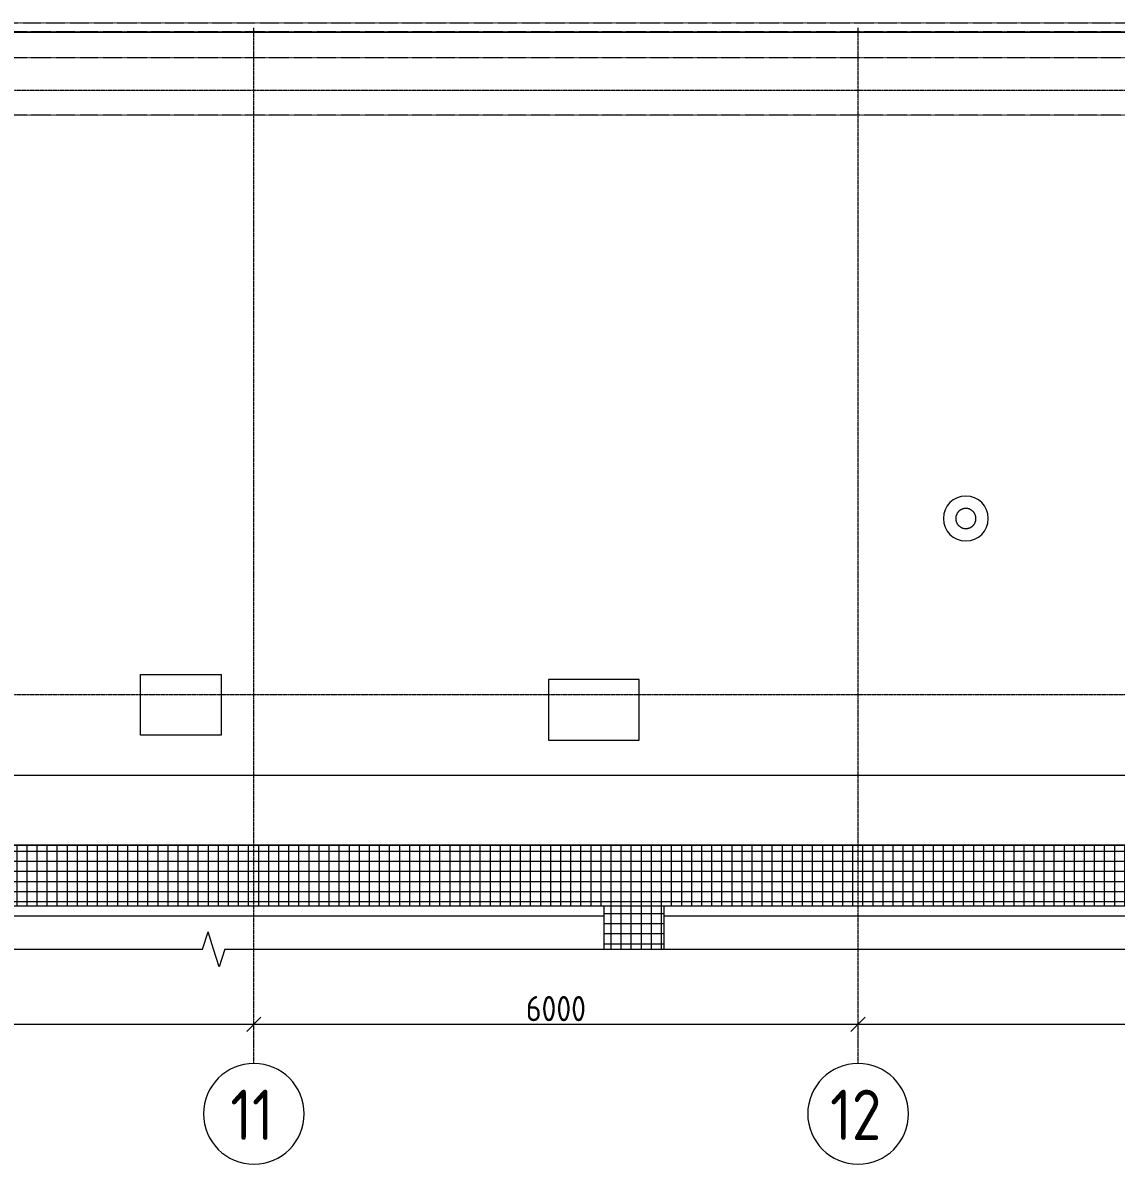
# Model space of a CAD drawing. Header units: millimetres. Extents: x -56773 to 221258, y -262288 to 26541.
# Drawn here: x 94533 to 105390, y -251571 to -240236 of the extents above; entities that cross this region are included whole.
import ezdxf

# ---------------------------------------------------------------- set-up
doc = ezdxf.new("R2010")
doc.units = ezdxf.units.MM
doc.linetypes.add('ADSK_Линия сетки', pattern=[25, 20, -2.5, 0, -2.5])
doc.linetypes.add('ADSK_Невидимые', pattern=[5, 3, -2])
for name, color, linetype, lineweight in [('Аннотация', 7, 'Continuous', 20), ('Обобщенные модели', 7, 'ADSK_Невидимые', 18), ('Оборудование', 7, 'Continuous', 18), ('Оси', 7, 'Continuous', 9), ('Перекрытие', 7, 'Continuous', 18), ('Размеры', 7, 'Continuous', 9), ('Узлы', 7, 'Continuous', 18)]:
    doc.layers.add(name, color=color, linetype=linetype, lineweight=lineweight)
doc.styles.add('GOST Common', font='', dxfattribs={"width": 0.9, "height": 500})
doc.styles.add('GOST Common_2', font='', dxfattribs={"width": 0.9, "height": 250})
doc.styles.get('GOST Common').set_extended_font_data('GOST Common')
doc.styles.get('GOST Common_2').set_extended_font_data('GOST Common')
doc.dimstyles.new('ADSK_Основной_2_5_мм', dxfattribs={"dimscale": 304.8, "dimtxt": 251.428749, "dimasz": 0.463911, "dimexe": 0.492126, "dimexo": 0.984252, "dimgap": 0.098425, "dimtad": 1, "dimrnd": 0.01, "dimdsep": 46, "dimtxsty": 'GOST Common_2', "dimblk1": 'OBLIQUE', "dimblk2": 'OBLIQUE', "dimsah": 1, "dimcen": 0.09, "dimdle": 0.492126, "dimazin": 2, "dimtfac": 1, "dimtdec": 4, "dimtix": 1, "dimtmove": 0, "dimatfit": 3, "dimfxl": 1, "dimtvp": 1, "dimtolj": 1, "dimtzin": 0, "dimlwd": 20, "dimlwe": 20, "dimarcsym": 2})

# ---------------------------------------------------------------- blocks, each defined once
blk = doc.blocks.new('Обобщенные модели 10 - Обобщенные модели 10-1218172-План выхода на кровлю_')
at = {"layer": 'Обобщенные модели'}
for p, q in [((25445, 9984), (26945, 9984)), ((26945, 9982), (26945, 9984)), ((28645, 9984), (30145, 9984)), ((28645, 9984), (28645, 9982)), ((30145, 9982), (30145, 9984)), ((31445, 9984), (32945, 9984)), ((31445, 9984), (31445, 9982)), ((32945, 9982), (32945, 9984)), ((34650, 9984), (36150, 9984)), ((34650, 9984), (34650, 9982)), ((36150, 9982), (36150, 9984))]:
    blk.add_line(p, q, dxfattribs=at)
blk = doc.blocks.new('Обобщенные модели 13 - Обобщенные модели 1-3016844-План выхода на кровлю_')
at = {"layer": 'Обобщенные модели'}
for p, q in [((41617, 9987), (12983, 9987)), ((13073, 10077), (41527, 10077))]:
    blk.add_line(p, q, dxfattribs=at)
blk = doc.blocks.new('Обобщенные модели 3 - Обобщенные модели 13-3017346-План выхода на кровлю_')
at = {"layer": 'Обобщенные модели'}
for p, q in [((41617, 9730), (12983, 9730)), ((41617, 9160), (12983, 9160))]:
    blk.add_line(p, q, dxfattribs=at)
blk = doc.blocks.new('TN_Дорожка_ брусчатка - Дорожка_ брусчатка 50 мм-3118065-План выхода на кровлю_')
at = {"layer": 'Оборудование', "lineweight": 9}
h = blk.add_hatch(dxfattribs=at)
h.set_pattern_fill('FP_31', color=256, style=0, pattern_type=2)
h.set_pattern_definition([(180, (46475.45, 1609.96), (-1e-14, -99.989), []), (270, (46475.45, 1609.96), (100, 6e-15), [])])
h.paths.add_polyline_path([(25190, 1310), (46475, 1310), (46475, 1910), (7049, 1910), (7049, 1310), (22231, 1310)])
at = {"layer": 'Оборудование'}
for p, q in [((46475, 1910), (7049, 1910)), ((7653, 1911), (40189, 1911)), ((7049, 1310), (46475, 1310))]:
    blk.add_line(p, q, dxfattribs=at)
blk = doc.blocks.new('TN_Дорожка_ брусчатка - Дорожка_ брусчатка 50 мм-V54-План выхода на кровлю_')
at = {"layer": 'Оборудование', "lineweight": 9}
h = blk.add_hatch(dxfattribs=at)
h.set_pattern_fill('FP_36', color=256, style=0, pattern_type=2)
h.set_pattern_definition([(90, (31575, -408.95), (-100, 6e-15), []), (180, (31575, -408.95), (-1e-14, -99.989), [])])
h.paths.add_polyline_path([(31875, 877), (31875, 1310), (31275, 1310), (31275, 877)])
at = {"layer": 'Оборудование'}
for p, q in [((31275, 1310), (31275, 877)), ((31875, 877), (31875, 1310))]:
    blk.add_line(p, q, dxfattribs=at)
blk = doc.blocks.new('TN_Аэратор кровельный  ТехноНИКОЛЬ - Аэратор кровельный  ТехноНИКОЛЬ 160х460мм-3547944-План выхода на кровлю_')
at = {"layer": 'Оборудование', "flags": 128}
for points in [[(100, 0), (100, 4), (100, 8), (99, 12), (99, 16), (98, 20), (97, 24), (96, 28), (95, 31), (94, 35), (92, 39), (90, 43), (89, 46), (87, 50), (85, 53), (83, 56), (80, 60), (78, 63), (75, 66), (72, 69), (70, 72), (67, 74), (64, 77), (61, 80), (57, 82), (54, 84), (51, 86), (47, 88), (44, 90), (40, 92), (36, 93), (32, 95), (29, 96), (25, 97), (21, 98), (17, 99), (13, 99), (9, 100), (5, 100), (1, 100), (-3, 100), (-7, 100), (-11, 99), (-15, 99), (-19, 98), (-23, 97), (-27, 96), (-30, 95), (-34, 94), (-38, 93), (-42, 91), (-45, 89), (-49, 87), (-52, 85), (-56, 83), (-59, 81), (-62, 78), (-65, 76), (-68, 73), (-71, 70), (-74, 68), (-76, 65), (-79, 61), (-81, 58), (-84, 55), (-86, 52), (-88, 48), (-90, 45), (-91, 41), (-93, 37), (-94, 33), (-95, 30), (-97, 26), (-98, 22), (-98, 18), (-99, 14), (-99, 10), (-100, 6), (-100, 2), (-100, 0)], [(-100, 0), (-100, -4), (-100, -8), (-99, -12), (-99, -16), (-98, -20), (-97, -24), (-96, -28), (-95, -31), (-94, -35), (-92, -39), (-90, -43), (-89, -46), (-87, -50), (-85, -53), (-83, -56), (-80, -60), (-78, -63), (-75, -66), (-72, -69), (-70, -72), (-67, -74), (-64, -77), (-61, -80), (-57, -82), (-54, -84), (-51, -86), (-47, -88), (-44, -90), (-40, -92), (-36, -93), (-32, -95), (-29, -96), (-25, -97), (-21, -98), (-17, -99), (-13, -99), (-9, -100), (-5, -100), (-1, -100), (3, -100), (7, -100), (11, -99), (15, -99), (19, -98), (23, -97), (27, -96), (30, -95), (34, -94), (38, -93), (42, -91), (45, -89), (49, -87), (52, -85), (56, -83), (59, -81), (62, -78), (65, -76), (68, -73), (71, -70), (74, -68), (76, -65), (79, -61), (81, -58), (84, -55), (86, -52), (88, -48), (90, -45), (91, -41), (93, -37), (94, -33), (95, -30), (97, -26), (98, -22), (98, -18), (99, -14), (99, -10), (100, -6), (100, -2), (100, 0)]]:
    blk.add_lwpolyline(points, dxfattribs=at)
at = {"layer": 'Оборудование'}
for start, end in [(0, 180), (180, 360)]:
    blk.add_arc((0, 0), 223, start, end, dxfattribs=at)
blk = doc.blocks.new('ADSK_Обрыв_Линия - По умолчанию-3539128-План выхода на кровлю_')
at = {"layer": 'Узлы'}
for p, q in [((0, 0), (20290, 0)), ((20513, 0), (40800, 0))]:
    blk.add_line(p, q, dxfattribs=at)
blk = doc.blocks.new('Ось сетки - Круг_Ø10 мм-8259-План выхода на кровлю_')
at = {"layer": 'Оси', "color": 253, "lineweight": 20, "true_color": 0xaaaaaa}
for start, end in [(360, 180), (180, 360)]:
    blk.add_arc((0, 0), 5, start, end, dxfattribs=at)
blk = doc.blocks.new('_Oblique')
at = {"color": 0, "linetype": 'ByBlock', "lineweight": -2}
blk.add_line((-0.5, -0.5), (0.5, 0.5), dxfattribs=at)
blk = doc.blocks.new('*D6846')
at = {"layer": 'Defpoints', "color": 0, "lineweight": 25, "transparency": 16777216}
for p in [(90827, -250081), (96827, -250081), (96827, -250181)]:
    blk.add_point(p, dxfattribs=at)
at = {"layer": 'Размеры', "color": 0, "lineweight": 20, "transparency": 16777216}
for p, q in [((90677, -250181), (96977, -250181)), ((90827, -250381), (90827, -250331)), ((96827, -250381), (96827, -250331))]:
    blk.add_line(p, q, dxfattribs=at)
at = {"layer": 'Размеры', "color": 0, "lineweight": 20, "transparency": 16777216, "xscale": 141.4, "yscale": 141.4, "zscale": 141.4, "rotation": 180}
blk.add_blockref('_Oblique', (90827, -250181), dxfattribs=at)
at = {"layer": 'Размеры', "color": 0, "lineweight": 20, "transparency": 16777216, "xscale": 141.4, "yscale": 141.4, "zscale": 141.4}
blk.add_blockref('_Oblique', (96827, -250181), dxfattribs=at)
at = {"layer": 'Размеры', "color": 0, "lineweight": 9, "transparency": 16777216, "insert": (93827, -250026), "char_height": 250, "width": 756.84, "attachment_point": 5, "style": 'GOST Common_2'}
blk.add_mtext('\\A1;6000', dxfattribs=at)
blk = doc.blocks.new('*D6847')
at = {"layer": 'Defpoints', "color": 0, "lineweight": 25, "transparency": 16777216}
for p in [(96827, -250081), (102827, -250081), (102827, -250181)]:
    blk.add_point(p, dxfattribs=at)
at = {"layer": 'Размеры', "color": 0, "lineweight": 20, "transparency": 16777216}
for p, q in [((96677, -250181), (102977, -250181)), ((96827, -250381), (96827, -250331)), ((102827, -250381), (102827, -250331))]:
    blk.add_line(p, q, dxfattribs=at)
at = {"layer": 'Размеры', "color": 0, "lineweight": 20, "transparency": 16777216, "xscale": 141.4, "yscale": 141.4, "zscale": 141.4, "rotation": 180}
blk.add_blockref('_Oblique', (96827, -250181), dxfattribs=at)
at = {"layer": 'Размеры', "color": 0, "lineweight": 20, "transparency": 16777216, "xscale": 141.4, "yscale": 141.4, "zscale": 141.4}
blk.add_blockref('_Oblique', (102827, -250181), dxfattribs=at)
at = {"layer": 'Размеры', "color": 0, "lineweight": 9, "transparency": 16777216, "insert": (99827, -250026), "char_height": 250, "width": 756.84, "attachment_point": 5, "style": 'GOST Common_2'}
blk.add_mtext('\\A1;6000', dxfattribs=at)
blk = doc.blocks.new('*D6848')
at = {"layer": 'Defpoints', "color": 0, "lineweight": 25, "transparency": 16777216}
for p in [(102827, -250081), (108827, -250081), (108827, -250181)]:
    blk.add_point(p, dxfattribs=at)
at = {"layer": 'Размеры', "color": 0, "lineweight": 20, "transparency": 16777216}
for p, q in [((102677, -250181), (108977, -250181)), ((102827, -250381), (102827, -250331)), ((108827, -250381), (108827, -250331))]:
    blk.add_line(p, q, dxfattribs=at)
at = {"layer": 'Размеры', "color": 0, "lineweight": 20, "transparency": 16777216, "xscale": 141.4, "yscale": 141.4, "zscale": 141.4, "rotation": 180}
blk.add_blockref('_Oblique', (102827, -250181), dxfattribs=at)
at = {"layer": 'Размеры', "color": 0, "lineweight": 20, "transparency": 16777216, "xscale": 141.4, "yscale": 141.4, "zscale": 141.4}
blk.add_blockref('_Oblique', (108827, -250181), dxfattribs=at)
at = {"layer": 'Размеры', "color": 0, "lineweight": 9, "transparency": 16777216, "insert": (105827, -250026), "char_height": 250, "width": 756.84, "attachment_point": 5, "style": 'GOST Common_2'}
blk.add_mtext('\\A1;6000', dxfattribs=at)

msp = doc.modelspace()

# ---------------------------------------------------------------- linework, layer by layer
at = {"layer": 'Аннотация', "lineweight": 20}
for p, q in [((96317.2448, -249436.2359), (96372.2448, -249263.0308)), ((96317.2448, -249436.2359), (96372.2448, -249263.0308)), ((96427.2448, -249436.2359), (96372.2448, -249263.0308)), ((96483.5535, -249609.5362), (96427.2448, -249436.2359)), ((96483.5535, -249609.5362), (96427.2448, -249436.2359)), ((96539.8622, -249436.2359), (96483.5535, -249609.5362)), ((96539.8622, -249436.2359), (96483.5535, -249609.5362))]:
    msp.add_line(p, q, dxfattribs=at)
at = {"layer": 'Оси', "color": 253, "linetype": 'ADSK_Линия сетки', "lineweight": 5, "true_color": 0xaaaaaa}
for p, q in [((96827.2448, -250570.6513), (96827.2448, -240286.2598)), ((102827.2448, -250570.6513), (102827.2448, -240286.2598)), ((117763.2854, -240908.7359), (74285.9777, -240908.7359)), ((117763.2854, -246908.7359), (74285.9777, -246908.7359))]:
    msp.add_line(p, q, dxfattribs=at)
at = {"layer": 'Перекрытие'}
for p, q in [((110644.7448, -240331.2359), (82009.7448, -240331.2359)), ((95702.2448, -246708.7359), (96502.2448, -246708.7359)), ((95702.2448, -247308.7359), (95702.2448, -246708.7359)), ((96502.2448, -246708.7359), (96502.2448, -247308.7359)), ((99752.2448, -246758.7359), (99752.2448, -247358.7359)), ((100652.2448, -246758.7359), (99752.2448, -246758.7359)), ((100652.2448, -247358.7359), (100652.2448, -246758.7359)), ((96502.2448, -247308.7359), (95702.2448, -247308.7359)), ((99752.2448, -247358.7359), (100652.2448, -247358.7359)), ((82009.7448, -247708.7359), (109216.5617, -247708.7359)), ((100302.2448, -249108.7359), (76027.2448, -249108.7359)), ((115502.6971, -249108.7359), (100902.2448, -249108.7359))]:
    msp.add_line(p, q, dxfattribs=at)

# ---------------------------------------------------------------- block references
at = {"layer": 'Обобщенные модели'}
for name in ['Обобщенные модели 13 - Обобщенные модели 1-3016844-План выхода на кровлю_', 'Обобщенные модели 10 - Обобщенные модели 10-1218172-План выхода на кровлю_', 'Обобщенные модели 3 - Обобщенные модели 13-3017346-План выхода на кровлю_']:
    msp.add_blockref(name, (69027.2448, -250313.7049), dxfattribs=at)
at = {"layer": 'Оборудование', "color": 7, "true_color": 0xffffff}
msp.add_blockref('TN_Аэратор кровельный  ТехноНИКОЛЬ - Аэратор кровельный  ТехноНИКОЛЬ 160х460мм-3547944-План выхода на кровлю_', (103897.2448, -245158.7359), dxfattribs=at)
at = {"layer": 'Оборудование'}
for name in ['TN_Дорожка_ брусчатка - Дорожка_ брусчатка 50 мм-3118065-План выхода на кровлю_', 'TN_Дорожка_ брусчатка - Дорожка_ брусчатка 50 мм-V54-План выхода на кровлю_']:
    msp.add_blockref(name, (69027.2448, -250313.7049), dxfattribs=at)
at = {"layer": 'Оси', "color": 253, "lineweight": 20, "true_color": 0xaaaaaa, "xscale": 99.99999999999993, "yscale": 99.99999999999993, "zscale": 99.99999999999993}
for p in [(96827.2448, -251070.6513), (102827.2448, -251070.6513)]:
    msp.add_blockref('Ось сетки - Круг_Ø10 мм-8259-План выхода на кровлю_', p, dxfattribs=at)
at = {"layer": 'Узлы'}
msp.add_blockref('ADSK_Обрыв_Линия - По умолчанию-3539128-План выхода на кровлю_', (76027.2448, -249436.2359), dxfattribs=at)

# ---------------------------------------------------------------- texts
at = {"layer": 'Оси', "color": 253, "true_color": 0xaaaaaa, "char_height": 500, "attachment_point": 1, "style": 'GOST Common'}
for s, insert, width in [('11', (96594.2142, -250830.7846), 562.784625), ('12', (102549.6642, -250830.7846), 671.012437)]:
    msp.add_mtext(s, dxfattribs=dict(at, insert=insert, width=width))

# ---------------------------------------------------------------- dimensions: what is measured, and where the dimension line sits
at = {"layer": 'Размеры', "lineweight": 9}
for base, p1, p2, picture, middle in [((96827.2448, -250181.137), (90827.2448, -250081.1521), (96827.2448, -250081.1521), '*D6846', (93827.2448, -250026.137)), ((102827.2448, -250181.137), (96827.2448, -250081.1521), (102827.2448, -250081.1521), '*D6847', (99827.2448, -250026.137)), ((108827.2448, -250181.137), (102827.2448, -250081.1521), (108827.2448, -250081.1521), '*D6848', (105827.2448, -250026.137))]:
    dim = msp.add_linear_dim(base=base, p1=p1, p2=p2, dimstyle='ADSK_Основной_2_5_мм', override={"dimpost": '<>', "dimfxl": 6000}, dxfattribs=at)
    dim.commit()
    dim.dimension.update_dxf_attribs({"geometry": picture, "text_midpoint": middle})

doc.saveas('drawing.dxf')
